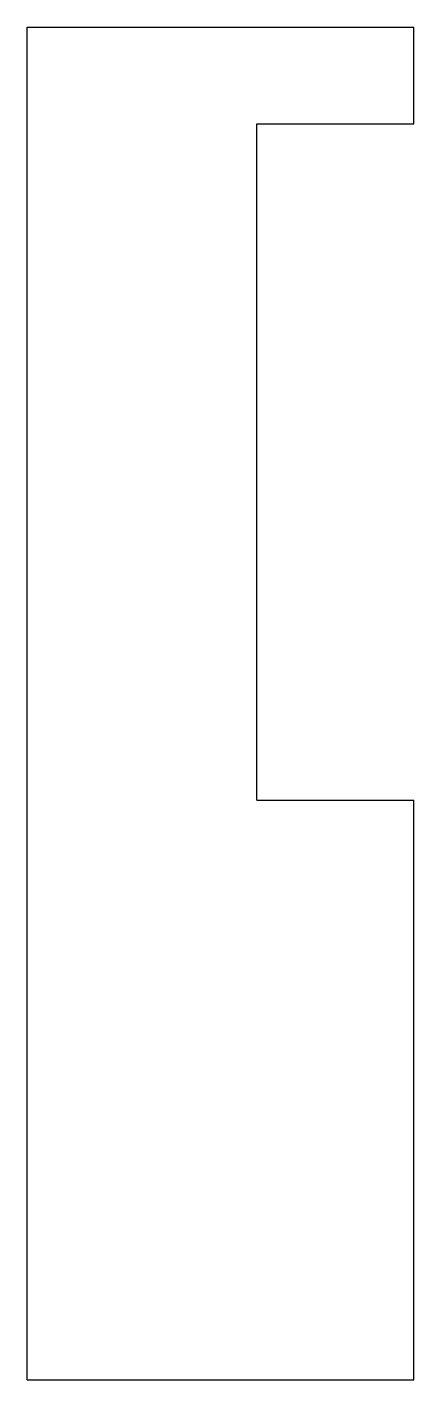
# Model space of a CAD drawing. Header units: millimetres. Extents: x 2.5 to 6.5, y 0 to 14.
import ezdxf

# ---------------------------------------------------------------- set-up
doc = ezdxf.new("R2010")
doc.units = ezdxf.units.MM
doc.layers.get('0').update_dxf_attribs({"lineweight": 25, "true_color": 0xffffff})

msp = doc.modelspace()

# ---------------------------------------------------------------- linework, layer by layer
for p, q in [((2.5, 14), (6.5, 14)), ((2.5, 0), (2.5, 14)), ((6.5, 13), (6.5, 14)), ((4.875, 13), (6.5, 13)), ((4.875, 6), (4.875, 13)), ((4.875, 6), (6.5, 6)), ((6.5, 0), (6.5, 6)), ((2.5, 0), (6.5, 0))]:
    msp.add_line(p, q)

doc.saveas('drawing.dxf')
